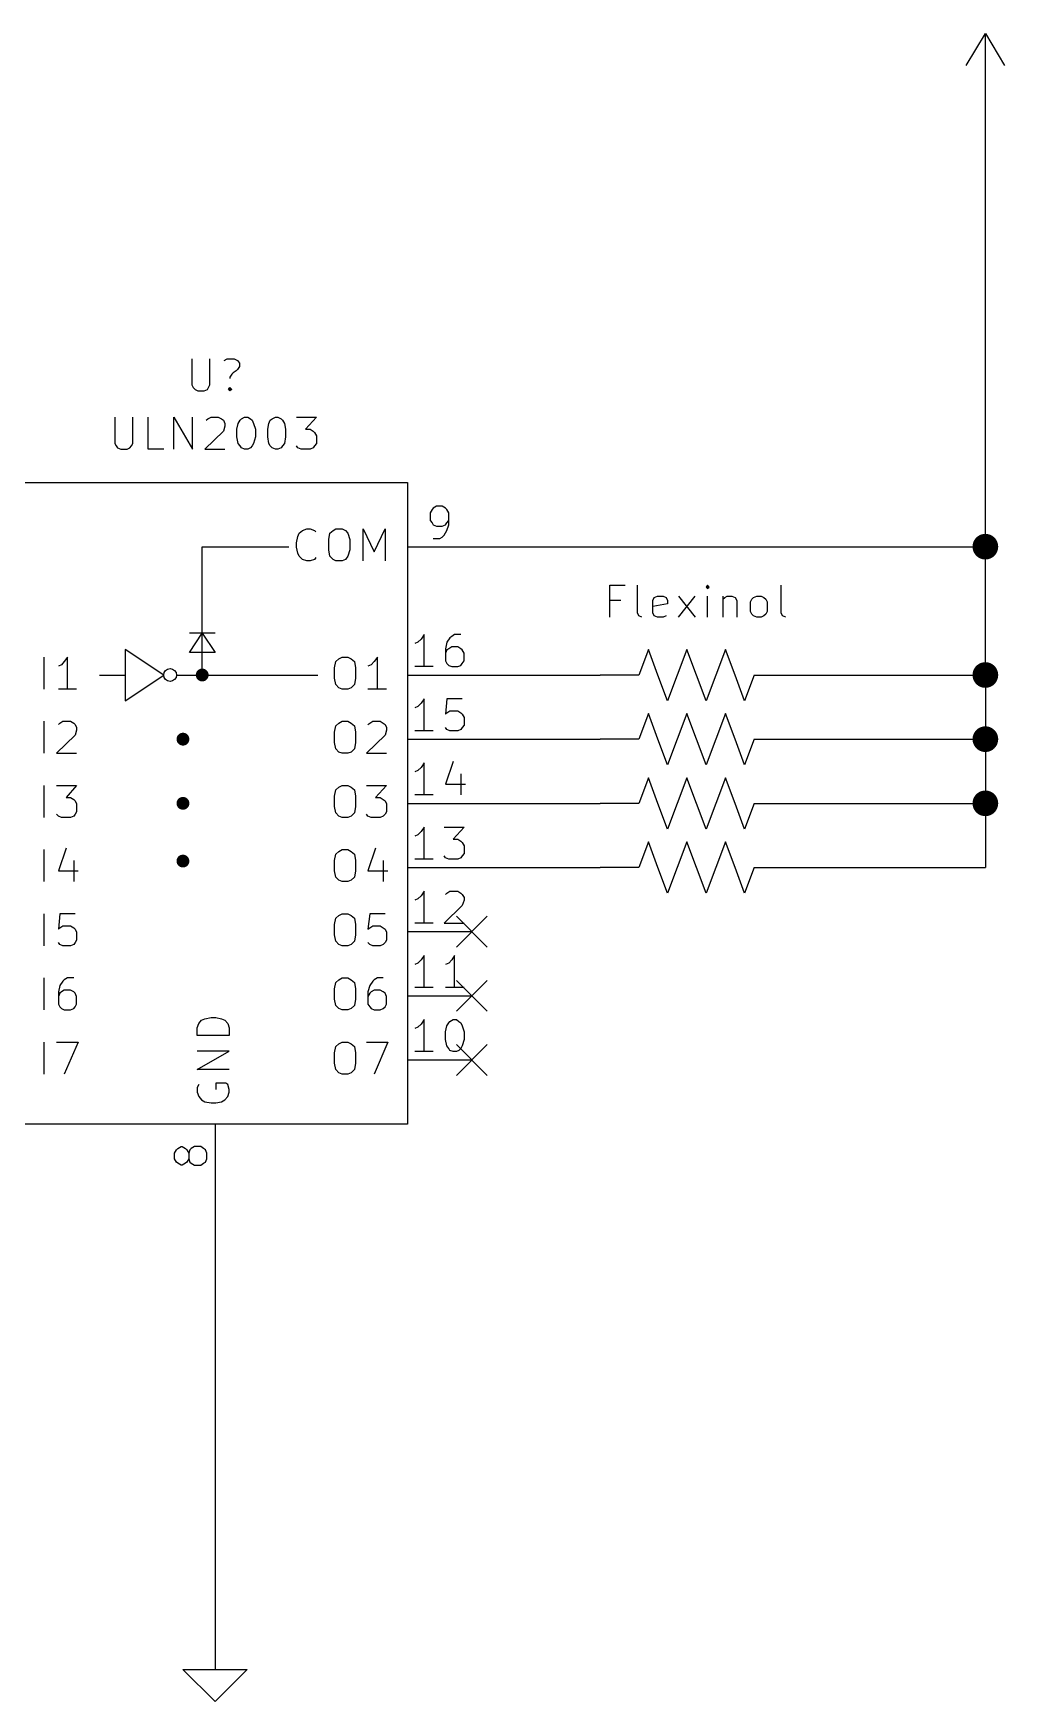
# Model space of a CAD drawing. Extents: x 10 to 287, y -200 to -10.
# Drawn here: x 136.3 to 174.8, y -114.3 to -48.3 of the extents above; entities that cross this region are included whole.
import ezdxf

# ---------------------------------------------------------------- set-up
doc = ezdxf.new("R2010")
doc.units = 0
doc.header["$MEASUREMENT"] = 0
for name, color, linetype in [('BLUE2', 5, 'CONTINUOUS'), ('CYAN2', 4, 'CONTINUOUS'), ('GREEN2', 3, 'CONTINUOUS'), ('LYELLOW', 51, 'CONTINUOUS'), ('RED2', 1, 'CONTINUOUS')]:
    doc.layers.add(name, color=color, linetype=linetype)

msp = doc.modelspace()

# ---------------------------------------------------------------- linework, layer by layer
at = {"layer": 'BLUE2', "linetype": 'CONTINUOUS'}
for p, q in [((153.06, -83.2104), (154.28, -84.4296)), ((154.28, -83.2104), (153.06, -84.4296)), ((153.06, -85.7504), (154.28, -86.9696)), ((154.28, -85.7504), (153.06, -86.9696)), ((153.06, -88.2904), (154.28, -89.5096)), ((154.28, -88.2904), (153.06, -89.5096))]:
    msp.add_line(p, q, dxfattribs=at)
at = {"layer": 'CYAN2', "linetype": 'CONTINUOUS'}
for p, q in [((142.596, -61.1378), (142.596, -62.1792)), ((143.307, -62.1792), (143.307, -61.1378)), ((143.866, -61.214), (143.993, -61.1378)), ((143.993, -61.1378), (144.272, -61.1378)), ((144.272, -61.1378), (144.399, -61.214)), ((144.399, -61.214), (144.475, -61.3156)), ((144.475, -61.3156), (144.475, -61.4426)), ((144.17, -61.7474), (144.094, -61.8744)), ((144.094, -61.8744), (144.094, -61.9252)), ((144.221, -61.6966), (144.17, -61.7474)), ((144.348, -61.6204), (144.221, -61.6966)), ((144.399, -61.5696), (144.348, -61.6204)), ((144.475, -61.4426), (144.399, -61.5696)), ((142.596, -62.1792), (142.646, -62.2808)), ((142.646, -62.2808), (142.723, -62.357)), ((142.723, -62.357), (142.824, -62.4078)), ((142.824, -62.4078), (143.078, -62.4078)), ((143.078, -62.4078), (143.205, -62.357)), ((143.205, -62.357), (143.256, -62.2808)), ((143.256, -62.2808), (143.307, -62.1792)), ((144.043, -62.357), (144.094, -62.2808)), ((144.094, -62.4078), (144.043, -62.357)), ((144.094, -62.2808), (144.17, -62.357)), ((144.094, -62.2808), (144.094, -62.4078)), ((144.17, -62.357), (144.094, -62.4078)), ((139.548, -63.4492), (139.548, -64.4906)), ((140.259, -64.4906), (140.259, -63.4492)), ((140.868, -64.7192), (140.868, -63.4492)), ((141.884, -64.7192), (141.884, -63.4492)), ((141.884, -63.4492), (142.621, -64.7192)), ((142.621, -64.7192), (142.621, -63.4492)), ((143.84, -64.008), (143.104, -64.7192)), ((143.154, -63.5762), (143.231, -63.5254)), ((143.231, -63.5254), (143.358, -63.4492)), ((143.358, -63.4492), (143.637, -63.4492)), ((143.637, -63.4492), (143.764, -63.5254)), ((143.764, -63.5254), (143.84, -63.5762)), ((143.84, -63.5762), (143.891, -63.7032)), ((143.891, -63.8048), (143.84, -64.008)), ((143.891, -63.7032), (143.891, -63.8048)), ((144.374, -63.9318), (144.424, -63.7032)), ((144.374, -64.2366), (144.374, -63.9318)), ((144.424, -63.7032), (144.501, -63.5762)), ((144.501, -63.5762), (144.551, -63.5254)), ((144.551, -63.5254), (144.678, -63.4492)), ((144.678, -63.4492), (144.805, -63.4492)), ((144.805, -63.4492), (144.907, -63.5254)), ((144.907, -63.5254), (144.983, -63.5762)), ((144.983, -63.5762), (145.034, -63.7032)), ((145.034, -63.7032), (145.11, -63.9318)), ((145.11, -63.9318), (145.11, -64.2366)), ((145.593, -63.9318), (145.644, -63.7032)), ((145.593, -64.2366), (145.593, -63.9318)), ((145.644, -63.7032), (145.694, -63.5762)), ((145.694, -63.5762), (145.771, -63.5254)), ((145.771, -63.5254), (145.898, -63.4492)), ((145.898, -63.4492), (145.999, -63.4492)), ((145.999, -63.4492), (146.126, -63.5254)), ((146.126, -63.5254), (146.177, -63.5762)), ((146.177, -63.5762), (146.253, -63.7032)), ((146.253, -63.7032), (146.304, -63.9318)), ((146.304, -63.9318), (146.304, -64.2366)), ((146.736, -63.4492), (147.523, -63.4492)), ((147.523, -63.4492), (147.091, -63.9318)), ((147.091, -63.9318), (147.269, -63.9318)), ((147.269, -63.9318), (147.396, -64.008)), ((147.396, -64.008), (147.447, -64.0588)), ((139.548, -64.4906), (139.598, -64.5922)), ((139.598, -64.5922), (139.649, -64.6684)), ((139.649, -64.6684), (139.776, -64.7192)), ((140.03, -64.7192), (140.132, -64.6684)), ((140.132, -64.6684), (140.208, -64.5922)), ((140.208, -64.5922), (140.259, -64.4906)), ((144.424, -64.4906), (144.374, -64.2366)), ((144.501, -64.5922), (144.424, -64.4906)), ((144.551, -64.6684), (144.501, -64.5922)), ((144.678, -64.7192), (144.551, -64.6684)), ((144.907, -64.6684), (144.805, -64.7192)), ((144.983, -64.5922), (144.907, -64.6684)), ((145.034, -64.4906), (144.983, -64.5922)), ((145.11, -64.2366), (145.034, -64.4906)), ((145.644, -64.4906), (145.593, -64.2366)), ((145.694, -64.5922), (145.644, -64.4906)), ((145.771, -64.6684), (145.694, -64.5922)), ((145.898, -64.7192), (145.771, -64.6684)), ((146.126, -64.6684), (145.999, -64.7192)), ((146.177, -64.5922), (146.126, -64.6684)), ((146.253, -64.4906), (146.177, -64.5922)), ((146.304, -64.2366), (146.253, -64.4906)), ((146.787, -64.6684), (146.736, -64.5922)), ((146.914, -64.7192), (146.787, -64.6684)), ((147.396, -64.6684), (147.269, -64.7192)), ((147.447, -64.5922), (147.396, -64.6684)), ((147.447, -64.0588), (147.523, -64.1858)), ((147.523, -64.4906), (147.447, -64.5922)), ((147.523, -64.1858), (147.523, -64.4906)), ((139.776, -64.7192), (140.03, -64.7192)), ((141.478, -64.7192), (140.868, -64.7192)), ((143.104, -64.7192), (143.891, -64.7192)), ((144.805, -64.7192), (144.678, -64.7192)), ((145.999, -64.7192), (145.898, -64.7192)), ((147.269, -64.7192), (146.914, -64.7192)), ((146.837, -68.0466), (146.964, -67.945)), ((146.964, -67.945), (147.142, -67.8688)), ((147.142, -67.8688), (147.269, -67.8688)), ((147.269, -67.8688), (147.447, -67.945)), ((147.447, -67.945), (147.498, -67.9958)), ((148.057, -68.0466), (148.184, -67.945)), ((148.184, -67.945), (148.285, -67.8688)), ((148.285, -67.8688), (148.539, -67.8688)), ((148.539, -67.8688), (148.666, -67.945)), ((148.666, -67.945), (148.768, -68.0466)), ((149.377, -69.1388), (149.377, -67.8688)), ((149.377, -67.8688), (149.809, -68.7832)), ((149.809, -68.7832), (150.241, -67.8688)), ((150.241, -67.8688), (150.241, -69.1388)), ((146.736, -68.4276), (146.787, -68.1736)), ((146.736, -68.6054), (146.736, -68.4276)), ((146.787, -68.834), (146.736, -68.6054)), ((146.787, -68.1736), (146.837, -68.0466)), ((148.006, -68.3006), (148.057, -68.0466)), ((148.006, -68.707), (148.006, -68.3006)), ((148.768, -68.0466), (148.844, -68.3006)), ((148.844, -68.3006), (148.844, -68.707)), ((146.837, -68.961), (146.787, -68.834)), ((146.964, -69.088), (146.837, -68.961)), ((147.142, -69.1388), (146.964, -69.088)), ((147.269, -69.1388), (147.142, -69.1388)), ((147.447, -69.088), (147.269, -69.1388)), ((147.498, -69.0118), (147.447, -69.088)), ((148.057, -68.961), (148.006, -68.707)), ((148.184, -69.088), (148.057, -68.961)), ((148.285, -69.1388), (148.184, -69.088)), ((148.539, -69.1388), (148.285, -69.1388)), ((148.666, -69.088), (148.539, -69.1388)), ((148.768, -68.961), (148.666, -69.088)), ((148.844, -68.707), (148.768, -68.961)), ((159.131, -71.374), (159.131, -70.104)), ((159.131, -70.104), (159.741, -70.104)), ((160.223, -71.1962), (160.223, -70.104)), ((160.833, -70.7136), (160.884, -70.5866)), ((160.884, -70.5866), (161.011, -70.5358)), ((161.011, -70.5358), (161.239, -70.5358)), ((161.239, -70.5358), (161.366, -70.5866)), ((161.366, -70.5866), (161.417, -70.7136)), ((161.849, -71.374), (162.509, -70.5358)), ((161.849, -70.5358), (162.509, -71.374)), ((162.992, -70.104), (162.941, -70.1802)), ((162.941, -70.1802), (162.992, -70.231)), ((163.068, -70.1802), (162.992, -70.104)), ((162.992, -70.104), (162.992, -70.231)), ((162.992, -70.231), (163.068, -70.1802)), ((162.992, -71.374), (162.992, -70.5358)), ((163.601, -70.5358), (163.601, -71.374)), ((163.601, -70.6628), (163.678, -70.5866)), ((163.678, -70.5866), (163.779, -70.5358)), ((163.779, -70.5358), (163.957, -70.5358)), ((163.957, -70.5358), (164.084, -70.5866)), ((164.084, -70.5866), (164.16, -70.7136)), ((164.744, -70.6628), (164.821, -70.5866)), ((164.821, -70.5866), (164.948, -70.5358)), ((164.948, -70.5358), (165.125, -70.5358)), ((165.125, -70.5358), (165.227, -70.5866)), ((165.227, -70.5866), (165.303, -70.6628)), ((165.913, -71.1962), (165.913, -70.104)), ((159.563, -70.7136), (159.131, -70.7136)), ((160.274, -71.3232), (160.223, -71.1962)), ((160.833, -71.1962), (160.833, -70.7136)), ((161.417, -70.8406), (160.833, -70.9422)), ((160.884, -71.3232), (160.833, -71.1962)), ((161.417, -70.7136), (161.417, -70.8406)), ((164.16, -70.7136), (164.16, -71.374)), ((164.694, -70.7644), (164.744, -70.6628)), ((164.694, -71.1454), (164.694, -70.7644)), ((164.744, -71.247), (164.694, -71.1454)), ((164.821, -71.3232), (164.744, -71.247)), ((165.303, -71.247), (165.227, -71.3232)), ((165.303, -70.6628), (165.354, -70.7644)), ((165.354, -71.1454), (165.303, -71.247)), ((165.354, -70.7644), (165.354, -71.1454)), ((165.964, -71.3232), (165.913, -71.1962)), ((160.401, -71.374), (160.274, -71.3232)), ((161.011, -71.374), (160.884, -71.3232)), ((161.239, -71.374), (161.011, -71.374)), ((161.366, -71.3232), (161.239, -71.374)), ((164.948, -71.374), (164.821, -71.3232)), ((165.125, -71.374), (164.948, -71.374)), ((165.227, -71.3232), (165.125, -71.374)), ((166.091, -71.374), (165.964, -71.3232)), ((136.754, -74.2188), (136.754, -72.9488)), ((137.439, -73.2536), (137.312, -73.3044)), ((137.541, -73.1266), (137.439, -73.2536)), ((137.668, -72.9488), (137.541, -73.1266)), ((137.668, -74.2188), (137.668, -72.9488)), ((148.234, -73.3806), (148.285, -73.1266)), ((148.285, -73.1266), (148.412, -73.025)), ((148.412, -73.025), (148.539, -72.9488)), ((148.539, -72.9488), (148.768, -72.9488)), ((148.768, -72.9488), (148.895, -73.025)), ((148.895, -73.025), (149.022, -73.1266)), ((149.022, -73.1266), (149.073, -73.3806)), ((149.682, -73.2536), (149.555, -73.3044)), ((149.809, -73.1266), (149.682, -73.2536)), ((149.936, -72.9488), (149.809, -73.1266)), ((149.936, -74.2188), (149.936, -72.9488)), ((148.234, -73.787), (148.234, -73.3806)), ((148.285, -74.041), (148.234, -73.787)), ((149.073, -73.787), (149.022, -74.041)), ((149.073, -73.3806), (149.073, -73.787)), ((138.024, -74.2188), (137.312, -74.2188)), ((148.412, -74.168), (148.285, -74.041)), ((148.539, -74.2188), (148.412, -74.168)), ((148.768, -74.2188), (148.539, -74.2188)), ((148.895, -74.168), (148.768, -74.2188)), ((149.022, -74.041), (148.895, -74.168)), ((150.292, -74.2188), (149.555, -74.2188)), ((136.754, -76.7588), (136.754, -75.4888)), ((137.312, -75.6158), (137.363, -75.565)), ((137.363, -75.565), (137.49, -75.4888)), ((137.49, -75.4888), (137.795, -75.4888)), ((137.795, -75.4888), (137.922, -75.565)), ((137.922, -75.565), (137.973, -75.6158)), ((137.973, -75.6158), (138.024, -75.7428)), ((138.024, -75.8444), (137.973, -76.0476)), ((138.024, -75.7428), (138.024, -75.8444)), ((148.234, -75.9206), (148.285, -75.6666)), ((148.234, -76.327), (148.234, -75.9206)), ((148.285, -75.6666), (148.412, -75.565)), ((148.412, -75.565), (148.539, -75.4888)), ((148.539, -75.4888), (148.768, -75.4888)), ((148.768, -75.4888), (148.895, -75.565)), ((148.895, -75.565), (149.022, -75.6666)), ((149.022, -75.6666), (149.073, -75.9206)), ((149.073, -75.9206), (149.073, -76.327)), ((149.555, -75.6158), (149.631, -75.565)), ((149.631, -75.565), (149.758, -75.4888)), ((149.758, -75.4888), (150.038, -75.4888)), ((150.038, -75.4888), (150.165, -75.565)), ((150.165, -75.565), (150.241, -75.6158)), ((150.241, -75.6158), (150.292, -75.7428)), ((150.292, -75.8444), (150.241, -76.0476)), ((150.292, -75.7428), (150.292, -75.8444)), ((137.973, -76.0476), (137.236, -76.7588)), ((148.285, -76.581), (148.234, -76.327)), ((148.412, -76.708), (148.285, -76.581)), ((149.022, -76.581), (148.895, -76.708)), ((149.073, -76.327), (149.022, -76.581)), ((150.241, -76.0476), (149.504, -76.7588)), ((137.236, -76.7588), (138.024, -76.7588)), ((148.539, -76.7588), (148.412, -76.708)), ((148.768, -76.7588), (148.539, -76.7588)), ((148.895, -76.708), (148.768, -76.7588)), ((149.504, -76.7588), (150.292, -76.7588)), ((136.754, -79.2988), (136.754, -78.0288)), ((137.236, -78.0288), (138.024, -78.0288)), ((138.024, -78.0288), (137.617, -78.5114)), ((137.617, -78.5114), (137.795, -78.5114)), ((137.795, -78.5114), (137.922, -78.5876)), ((148.234, -78.4606), (148.285, -78.2066)), ((148.234, -78.867), (148.234, -78.4606)), ((148.285, -78.2066), (148.412, -78.105)), ((148.412, -78.105), (148.539, -78.0288)), ((148.539, -78.0288), (148.768, -78.0288)), ((148.768, -78.0288), (148.895, -78.105)), ((148.895, -78.105), (149.022, -78.2066)), ((149.022, -78.2066), (149.073, -78.4606)), ((149.073, -78.4606), (149.073, -78.867)), ((149.504, -78.0288), (150.292, -78.0288)), ((150.292, -78.0288), (149.86, -78.5114)), ((149.86, -78.5114), (150.038, -78.5114)), ((150.038, -78.5114), (150.165, -78.5876)), ((137.312, -79.248), (137.236, -79.1718)), ((137.922, -78.5876), (137.973, -78.6384)), ((137.973, -79.1718), (137.922, -79.248)), ((137.973, -78.6384), (138.024, -78.7654)), ((138.024, -79.0702), (137.973, -79.1718)), ((138.024, -78.7654), (138.024, -79.0702)), ((148.285, -79.121), (148.234, -78.867)), ((148.412, -79.248), (148.285, -79.121)), ((149.022, -79.121), (148.895, -79.248)), ((149.073, -78.867), (149.022, -79.121)), ((149.555, -79.248), (149.504, -79.1718)), ((150.165, -78.5876), (150.241, -78.6384)), ((150.241, -79.1718), (150.165, -79.248)), ((150.241, -78.6384), (150.292, -78.7654)), ((150.292, -79.0702), (150.241, -79.1718)), ((150.292, -78.7654), (150.292, -79.0702)), ((137.439, -79.2988), (137.312, -79.248)), ((137.795, -79.2988), (137.439, -79.2988)), ((137.922, -79.248), (137.795, -79.2988)), ((148.539, -79.2988), (148.412, -79.248)), ((148.768, -79.2988), (148.539, -79.2988)), ((148.895, -79.248), (148.768, -79.2988)), ((149.682, -79.2988), (149.555, -79.248)), ((150.038, -79.2988), (149.682, -79.2988)), ((150.165, -79.248), (150.038, -79.2988)), ((137.617, -80.518), (137.312, -81.407)), ((149.86, -80.518), (149.555, -81.407)), ((136.754, -81.8388), (136.754, -80.5688)), ((137.922, -81.0006), (137.922, -81.8388)), ((148.234, -81.0006), (148.285, -80.7466)), ((148.234, -81.407), (148.234, -81.0006)), ((148.285, -80.7466), (148.412, -80.645)), ((148.412, -80.645), (148.539, -80.5688)), ((148.539, -80.5688), (148.768, -80.5688)), ((148.768, -80.5688), (148.895, -80.645)), ((148.895, -80.645), (149.022, -80.7466)), ((149.022, -80.7466), (149.073, -81.0006)), ((149.073, -81.0006), (149.073, -81.407)), ((150.165, -81.0006), (150.165, -81.8388)), ((137.312, -81.407), (138.1, -81.407)), ((148.285, -81.661), (148.234, -81.407)), ((148.412, -81.788), (148.285, -81.661)), ((148.539, -81.8388), (148.412, -81.788)), ((148.768, -81.8388), (148.539, -81.8388)), ((148.895, -81.788), (148.768, -81.8388)), ((149.022, -81.661), (148.895, -81.788)), ((149.073, -81.407), (149.022, -81.661)), ((149.555, -81.407), (150.343, -81.407)), ((136.754, -84.3788), (136.754, -83.1088)), ((137.363, -83.1088), (137.312, -83.7184)), ((137.973, -83.1088), (137.363, -83.1088)), ((148.285, -83.2866), (148.412, -83.185)), ((148.412, -83.185), (148.539, -83.1088)), ((148.539, -83.1088), (148.768, -83.1088)), ((148.768, -83.1088), (148.895, -83.185)), ((148.895, -83.185), (149.022, -83.2866)), ((149.631, -83.1088), (149.555, -83.7184)), ((150.241, -83.1088), (149.631, -83.1088)), ((137.312, -83.7184), (137.363, -83.6676)), ((137.363, -83.6676), (137.49, -83.5914)), ((137.49, -83.5914), (137.795, -83.5914)), ((137.795, -83.5914), (137.922, -83.6676)), ((137.922, -83.6676), (137.973, -83.7184)), ((137.973, -83.7184), (138.024, -83.8454)), ((138.024, -83.8454), (138.024, -84.1502)), ((148.234, -83.5406), (148.285, -83.2866)), ((148.234, -83.947), (148.234, -83.5406)), ((149.022, -83.2866), (149.073, -83.5406)), ((149.073, -83.5406), (149.073, -83.947)), ((149.555, -83.7184), (149.631, -83.6676)), ((149.631, -83.6676), (149.758, -83.5914)), ((149.758, -83.5914), (150.038, -83.5914)), ((150.038, -83.5914), (150.165, -83.6676)), ((150.165, -83.6676), (150.241, -83.7184)), ((150.241, -83.7184), (150.292, -83.8454)), ((150.292, -83.8454), (150.292, -84.1502)), ((137.363, -84.328), (137.312, -84.2518)), ((137.49, -84.3788), (137.363, -84.328)), ((137.795, -84.3788), (137.49, -84.3788)), ((137.922, -84.328), (137.795, -84.3788)), ((137.973, -84.2518), (137.922, -84.328)), ((138.024, -84.1502), (137.973, -84.2518)), ((148.285, -84.201), (148.234, -83.947)), ((148.412, -84.328), (148.285, -84.201)), ((148.539, -84.3788), (148.412, -84.328)), ((148.768, -84.3788), (148.539, -84.3788)), ((148.895, -84.328), (148.768, -84.3788)), ((149.022, -84.201), (148.895, -84.328)), ((149.073, -83.947), (149.022, -84.201)), ((149.631, -84.328), (149.555, -84.2518)), ((149.758, -84.3788), (149.631, -84.328)), ((150.038, -84.3788), (149.758, -84.3788)), ((150.165, -84.328), (150.038, -84.3788)), ((150.241, -84.2518), (150.165, -84.328)), ((150.292, -84.1502), (150.241, -84.2518)), ((136.754, -86.9188), (136.754, -85.6488)), ((137.49, -85.7758), (137.363, -85.9536)), ((137.541, -85.725), (137.49, -85.7758)), ((137.668, -85.6488), (137.541, -85.725)), ((137.922, -85.6488), (137.668, -85.6488)), ((148.234, -86.0806), (148.285, -85.8266)), ((148.285, -85.8266), (148.412, -85.725)), ((148.412, -85.725), (148.539, -85.6488)), ((148.539, -85.6488), (148.768, -85.6488)), ((148.768, -85.6488), (148.895, -85.725)), ((148.895, -85.725), (149.022, -85.8266)), ((149.022, -85.8266), (149.073, -86.0806)), ((149.758, -85.7758), (149.631, -85.9536)), ((149.809, -85.725), (149.758, -85.7758)), ((149.936, -85.6488), (149.809, -85.725)), ((150.165, -85.6488), (149.936, -85.6488)), ((137.363, -85.9536), (137.312, -86.2076)), ((137.312, -86.2076), (137.312, -86.6902)), ((137.363, -86.2584), (137.312, -86.3854)), ((137.439, -86.2076), (137.363, -86.2584)), ((137.541, -86.1314), (137.439, -86.2076)), ((137.795, -86.1314), (137.541, -86.1314)), ((137.922, -86.2076), (137.795, -86.1314)), ((137.973, -86.2584), (137.922, -86.2076)), ((138.024, -86.3854), (137.973, -86.2584)), ((138.024, -86.6902), (138.024, -86.3854)), ((148.234, -86.487), (148.234, -86.0806)), ((148.285, -86.741), (148.234, -86.487)), ((149.073, -86.487), (149.022, -86.741)), ((149.073, -86.0806), (149.073, -86.487)), ((149.631, -85.9536), (149.555, -86.2076)), ((149.555, -86.2076), (149.555, -86.6902)), ((149.631, -86.2584), (149.555, -86.3854)), ((149.682, -86.2076), (149.631, -86.2584)), ((149.809, -86.1314), (149.682, -86.2076)), ((150.038, -86.1314), (149.809, -86.1314)), ((150.165, -86.2076), (150.038, -86.1314)), ((150.241, -86.2584), (150.165, -86.2076)), ((150.292, -86.3854), (150.241, -86.2584)), ((150.292, -86.6902), (150.292, -86.3854)), ((137.312, -86.6902), (137.363, -86.7918)), ((137.363, -86.7918), (137.439, -86.868)), ((137.439, -86.868), (137.541, -86.9188)), ((137.541, -86.9188), (137.795, -86.9188)), ((137.795, -86.9188), (137.922, -86.868)), ((137.922, -86.868), (137.973, -86.7918)), ((137.973, -86.7918), (138.024, -86.6902)), ((148.412, -86.868), (148.285, -86.741)), ((148.539, -86.9188), (148.412, -86.868)), ((148.768, -86.9188), (148.539, -86.9188)), ((148.895, -86.868), (148.768, -86.9188)), ((149.022, -86.741), (148.895, -86.868)), ((149.555, -86.6902), (149.631, -86.7918)), ((149.631, -86.7918), (149.682, -86.868)), ((149.682, -86.868), (149.809, -86.9188)), ((149.809, -86.9188), (150.038, -86.9188)), ((150.038, -86.9188), (150.165, -86.868)), ((150.165, -86.868), (150.241, -86.7918)), ((150.241, -86.7918), (150.292, -86.6902)), ((142.799, -87.63), (142.875, -87.4522)), ((142.799, -87.9348), (142.799, -87.63)), ((142.875, -87.4522), (142.977, -87.3252)), ((142.977, -87.3252), (143.104, -87.2744)), ((143.104, -87.2744), (143.358, -87.2236)), ((143.358, -87.2236), (143.535, -87.2236)), ((143.535, -87.2236), (143.764, -87.2744)), ((143.764, -87.2744), (143.891, -87.3252)), ((143.891, -87.3252), (144.018, -87.4522)), ((144.018, -87.4522), (144.069, -87.63)), ((144.069, -87.63), (144.069, -87.9348)), ((136.754, -89.4588), (136.754, -88.1888)), ((137.236, -88.1888), (138.1, -88.1888)), ((138.1, -88.1888), (137.541, -89.4588)), ((144.069, -87.9348), (142.799, -87.9348)), ((148.234, -88.6206), (148.285, -88.3666)), ((148.285, -88.3666), (148.412, -88.265)), ((148.412, -88.265), (148.539, -88.1888)), ((148.539, -88.1888), (148.768, -88.1888)), ((148.768, -88.1888), (148.895, -88.265)), ((148.895, -88.265), (149.022, -88.3666)), ((149.022, -88.3666), (149.073, -88.6206)), ((149.504, -88.1888), (150.343, -88.1888)), ((150.343, -88.1888), (149.809, -89.4588)), ((142.799, -89.281), (144.069, -88.5444)), ((144.069, -88.5444), (142.799, -88.5444)), ((148.234, -89.027), (148.234, -88.6206)), ((148.285, -89.281), (148.234, -89.027)), ((149.073, -89.027), (149.022, -89.281)), ((149.073, -88.6206), (149.073, -89.027)), ((144.069, -89.281), (142.799, -89.281)), ((148.412, -89.408), (148.285, -89.281)), ((148.539, -89.4588), (148.412, -89.408)), ((148.768, -89.4588), (148.539, -89.4588)), ((148.895, -89.408), (148.768, -89.4588)), ((149.022, -89.281), (148.895, -89.408)), ((142.875, -89.8652), (142.799, -89.9922)), ((142.799, -89.9922), (142.799, -90.17)), ((142.799, -90.17), (142.875, -90.3478)), ((142.875, -90.3478), (142.977, -90.4748)), ((143.942, -89.8144), (143.535, -89.8144)), ((143.535, -89.8144), (143.535, -90.0684)), ((143.891, -90.4748), (144.018, -90.3478)), ((144.018, -89.8652), (143.942, -89.8144)), ((144.069, -90.0684), (144.018, -89.8652)), ((144.018, -90.3478), (144.069, -90.17)), ((144.069, -90.17), (144.069, -90.0684)), ((142.977, -90.4748), (143.104, -90.551)), ((143.104, -90.551), (143.358, -90.6018)), ((143.358, -90.6018), (143.535, -90.6018)), ((143.535, -90.6018), (143.764, -90.551)), ((143.764, -90.551), (143.891, -90.4748))]:
    msp.add_line(p, q, dxfattribs=at)
at = {"layer": 'GREEN2', "linetype": 'CONTINUOUS'}
for p, q in [((173.99, -68.58), (173.99, -50.8)), ((153.67, -68.58), (173.99, -68.58)), ((173.99, -73.66), (173.99, -68.58)), ((153.67, -73.66), (158.75, -73.66)), ((166.37, -73.66), (173.99, -73.66)), ((173.99, -73.66), (173.99, -76.2)), ((153.67, -76.2), (158.75, -76.2)), ((166.37, -76.2), (173.99, -76.2)), ((173.99, -76.2), (173.99, -78.74)), ((153.67, -78.74), (158.75, -78.74)), ((166.37, -78.74), (173.99, -78.74)), ((173.99, -78.74), (173.99, -81.28)), ((153.67, -81.28), (158.75, -81.28)), ((166.37, -81.28), (173.99, -81.28)), ((143.51, -93.98), (143.51, -111.76))]:
    msp.add_line(p, q, dxfattribs=at)
at = {"layer": 'GREEN2', "const_width": 0.508}
for points in [[(173.736, -68.58, 1), (174.244, -68.58, 1)], [(173.736, -73.66, 1), (174.244, -73.66, 1)], [(173.736, -76.2, 1), (174.244, -76.2, 1)], [(173.736, -78.74, 1), (174.244, -78.74, 1)]]:
    msp.add_lwpolyline(points, format="xyb", close=True, dxfattribs=at)
at = {"layer": 'LYELLOW', "linetype": 'CONTINUOUS'}
for p, q in [((135.89, -66.04), (151.13, -66.04)), ((151.13, -66.04), (151.13, -91.44)), ((151.13, -91.44), (135.89, -91.44))]:
    msp.add_line(p, q, dxfattribs=at)
at = {"layer": 'RED2', "linetype": 'CONTINUOUS'}
for p, q in [((173.228, -49.53), (173.99, -48.26)), ((173.99, -50.8), (173.99, -48.26)), ((173.99, -48.26), (174.752, -49.53)), ((135.89, -66.04), (151.13, -66.04)), ((151.13, -66.04), (151.13, -91.44)), ((152.095, -67.1068), (152.019, -67.2338)), ((152.019, -67.2338), (152.019, -67.5386)), ((152.146, -67.056), (152.095, -67.1068)), ((152.273, -66.9798), (152.146, -67.056)), ((152.502, -66.9798), (152.273, -66.9798)), ((152.629, -67.056), (152.502, -66.9798)), ((152.679, -67.1068), (152.629, -67.056)), ((152.756, -67.2338), (152.679, -67.1068)), ((152.756, -67.7164), (152.756, -67.2338)), ((152.019, -67.5386), (152.095, -67.6402)), ((152.095, -67.6402), (152.146, -67.7164)), ((152.146, -67.7164), (152.273, -67.7672)), ((152.273, -67.7672), (152.502, -67.7672)), ((152.502, -67.7672), (152.629, -67.7164)), ((152.578, -68.1228), (152.679, -67.945)), ((152.629, -67.7164), (152.679, -67.6402)), ((152.679, -67.6402), (152.756, -67.5386)), ((152.679, -67.945), (152.756, -67.7164)), ((143.002, -73.66), (143.002, -68.58)), ((143.002, -68.58), (146.431, -68.58)), ((151.13, -68.58), (153.67, -68.58)), ((152.146, -68.2498), (152.4, -68.2498)), ((152.4, -68.2498), (152.502, -68.199)), ((152.502, -68.199), (152.578, -68.1228)), ((143.51, -72.009), (142.494, -72.009)), ((142.494, -72.771), (143.002, -72.009)), ((143.002, -72.009), (143.51, -72.771)), ((151.536, -72.3646), (151.409, -72.4154)), ((151.663, -72.2376), (151.536, -72.3646)), ((151.79, -72.0598), (151.663, -72.2376)), ((151.79, -73.3298), (151.79, -72.0598)), ((152.679, -72.3646), (152.629, -72.6186)), ((152.629, -72.6186), (152.629, -73.1012)), ((152.806, -72.1868), (152.679, -72.3646)), ((152.756, -72.6186), (152.679, -72.6694)), ((152.883, -72.5424), (152.756, -72.6186)), ((152.883, -72.136), (152.806, -72.1868)), ((152.984, -72.0598), (152.883, -72.136)), ((153.111, -72.5424), (152.883, -72.5424)), ((153.238, -72.0598), (152.984, -72.0598)), ((153.238, -72.6186), (153.111, -72.5424)), ((153.289, -72.6694), (153.238, -72.6186)), ((139.954, -72.644), (139.954, -74.676)), ((141.478, -73.66), (139.954, -72.644)), ((143.51, -72.771), (142.494, -72.771)), ((152.679, -72.6694), (152.629, -72.7964)), ((152.629, -73.1012), (152.679, -73.2028)), ((152.679, -73.2028), (152.756, -73.279)), ((152.756, -73.279), (152.883, -73.3298)), ((153.111, -73.3298), (153.238, -73.279)), ((153.238, -73.279), (153.289, -73.2028)), ((153.365, -72.7964), (153.289, -72.6694)), ((153.289, -73.2028), (153.365, -73.1012)), ((153.365, -73.1012), (153.365, -72.7964)), ((160.655, -72.644), (160.274, -73.66)), ((161.036, -73.66), (160.655, -72.644)), ((162.179, -72.644), (161.798, -73.66)), ((162.56, -73.66), (162.179, -72.644)), ((163.703, -72.644), (163.322, -73.66)), ((164.084, -73.66), (163.703, -72.644)), ((138.938, -73.66), (139.954, -73.66)), ((139.954, -74.676), (141.478, -73.66)), ((141.986, -73.66), (147.574, -73.66)), ((151.13, -73.66), (153.67, -73.66)), ((152.146, -73.3298), (151.409, -73.3298)), ((152.883, -73.3298), (153.111, -73.3298)), ((160.02, -73.66), (158.75, -73.66)), ((160.274, -73.66), (160.02, -73.66)), ((161.417, -74.676), (161.036, -73.66)), ((161.798, -73.66), (161.417, -74.676)), ((162.941, -74.676), (162.56, -73.66)), ((163.322, -73.66), (162.941, -74.676)), ((164.465, -74.676), (164.084, -73.66)), ((164.846, -73.66), (164.465, -74.676)), ((164.846, -73.66), (165.1, -73.66)), ((165.1, -73.66), (166.37, -73.66)), ((151.79, -74.5998), (151.663, -74.7776)), ((151.79, -75.8698), (151.79, -74.5998)), ((152.679, -74.5998), (152.629, -75.2094)), ((153.289, -74.5998), (152.679, -74.5998)), ((151.536, -74.9046), (151.409, -74.9554)), ((151.663, -74.7776), (151.536, -74.9046)), ((152.629, -75.2094), (152.679, -75.1586)), ((152.679, -75.1586), (152.806, -75.0824)), ((152.806, -75.0824), (153.111, -75.0824)), ((153.111, -75.0824), (153.238, -75.1586)), ((153.238, -75.1586), (153.289, -75.2094)), ((153.289, -75.2094), (153.365, -75.3364)), ((160.655, -75.184), (160.274, -76.2)), ((161.036, -76.2), (160.655, -75.184)), ((162.179, -75.184), (161.798, -76.2)), ((162.56, -76.2), (162.179, -75.184)), ((163.703, -75.184), (163.322, -76.2)), ((164.084, -76.2), (163.703, -75.184)), ((152.146, -75.8698), (151.409, -75.8698)), ((152.679, -75.819), (152.629, -75.7428)), ((152.806, -75.8698), (152.679, -75.819)), ((153.111, -75.8698), (152.806, -75.8698)), ((153.238, -75.819), (153.111, -75.8698)), ((153.289, -75.7428), (153.238, -75.819)), ((153.365, -75.6412), (153.289, -75.7428)), ((153.365, -75.3364), (153.365, -75.6412)), ((151.13, -76.2), (153.67, -76.2)), ((160.02, -76.2), (158.75, -76.2)), ((160.274, -76.2), (160.02, -76.2)), ((161.417, -77.216), (161.036, -76.2)), ((161.798, -76.2), (161.417, -77.216)), ((162.941, -77.216), (162.56, -76.2)), ((163.322, -76.2), (162.941, -77.216)), ((164.465, -77.216), (164.084, -76.2)), ((164.846, -76.2), (164.465, -77.216)), ((164.846, -76.2), (165.1, -76.2)), ((165.1, -76.2), (166.37, -76.2)), ((151.79, -77.1398), (151.663, -77.3176)), ((151.79, -78.4098), (151.79, -77.1398)), ((152.933, -77.089), (152.629, -77.978)), ((151.536, -77.4446), (151.409, -77.4954)), ((151.663, -77.3176), (151.536, -77.4446)), ((153.238, -77.5716), (153.238, -78.4098)), ((160.655, -77.724), (160.274, -78.74)), ((161.036, -78.74), (160.655, -77.724)), ((162.179, -77.724), (161.798, -78.74)), ((162.56, -78.74), (162.179, -77.724)), ((163.703, -77.724), (163.322, -78.74)), ((164.084, -78.74), (163.703, -77.724)), ((152.146, -78.4098), (151.409, -78.4098)), ((152.629, -77.978), (153.416, -77.978)), ((151.13, -78.74), (153.67, -78.74)), ((160.02, -78.74), (158.75, -78.74)), ((160.274, -78.74), (160.02, -78.74)), ((161.417, -79.756), (161.036, -78.74)), ((161.798, -78.74), (161.417, -79.756)), ((162.941, -79.756), (162.56, -78.74)), ((163.322, -78.74), (162.941, -79.756)), ((164.465, -79.756), (164.084, -78.74)), ((164.846, -78.74), (164.465, -79.756)), ((164.846, -78.74), (165.1, -78.74)), ((165.1, -78.74), (166.37, -78.74)), ((151.663, -79.8576), (151.536, -79.9846)), ((151.79, -79.6798), (151.663, -79.8576)), ((151.79, -80.9498), (151.79, -79.6798)), ((152.578, -79.6798), (153.365, -79.6798)), ((153.365, -79.6798), (152.933, -80.1624)), ((151.536, -79.9846), (151.409, -80.0354)), ((152.933, -80.1624), (153.111, -80.1624)), ((153.111, -80.1624), (153.238, -80.2386)), ((153.238, -80.2386), (153.289, -80.2894)), ((153.289, -80.2894), (153.365, -80.4164)), ((153.365, -80.4164), (153.365, -80.7212)), ((160.655, -80.264), (160.274, -81.28)), ((161.036, -81.28), (160.655, -80.264)), ((162.179, -80.264), (161.798, -81.28)), ((162.56, -81.28), (162.179, -80.264)), ((163.703, -80.264), (163.322, -81.28)), ((164.084, -81.28), (163.703, -80.264)), ((152.146, -80.9498), (151.409, -80.9498)), ((152.629, -80.899), (152.578, -80.8228)), ((152.756, -80.9498), (152.629, -80.899)), ((153.111, -80.9498), (152.756, -80.9498)), ((153.238, -80.899), (153.111, -80.9498)), ((153.289, -80.8228), (153.238, -80.899)), ((153.365, -80.7212), (153.289, -80.8228)), ((151.13, -81.28), (153.67, -81.28)), ((160.02, -81.28), (158.75, -81.28)), ((160.274, -81.28), (160.02, -81.28)), ((161.417, -82.296), (161.036, -81.28)), ((161.798, -81.28), (161.417, -82.296)), ((162.941, -82.296), (162.56, -81.28)), ((163.322, -81.28), (162.941, -82.296)), ((164.465, -82.296), (164.084, -81.28)), ((164.846, -81.28), (164.465, -82.296)), ((164.846, -81.28), (165.1, -81.28)), ((165.1, -81.28), (166.37, -81.28)), ((151.536, -82.5246), (151.409, -82.5754)), ((151.663, -82.3976), (151.536, -82.5246)), ((151.79, -82.2198), (151.663, -82.3976)), ((151.79, -83.4898), (151.79, -82.2198)), ((152.629, -82.3468), (152.679, -82.296)), ((152.679, -82.296), (152.806, -82.2198)), ((152.806, -82.2198), (153.111, -82.2198)), ((153.111, -82.2198), (153.238, -82.296)), ((153.238, -82.296), (153.289, -82.3468)), ((153.289, -82.3468), (153.365, -82.4738)), ((153.365, -82.4738), (153.365, -82.5754)), ((153.289, -82.7786), (152.578, -83.4898)), ((153.365, -82.5754), (153.289, -82.7786)), ((151.13, -83.82), (153.67, -83.82)), ((152.146, -83.4898), (151.409, -83.4898)), ((152.578, -83.4898), (153.365, -83.4898)), ((151.536, -85.0646), (151.409, -85.1154)), ((151.663, -84.9376), (151.536, -85.0646)), ((151.79, -84.7598), (151.663, -84.9376)), ((151.79, -86.0298), (151.79, -84.7598)), ((152.756, -85.0646), (152.629, -85.1154)), ((152.883, -84.9376), (152.756, -85.0646)), ((152.984, -84.7598), (152.883, -84.9376)), ((152.984, -86.0298), (152.984, -84.7598)), ((151.13, -86.36), (153.67, -86.36)), ((152.146, -86.0298), (151.409, -86.0298)), ((153.365, -86.0298), (152.629, -86.0298)), ((151.536, -87.6046), (151.409, -87.6554)), ((151.663, -87.4776), (151.536, -87.6046)), ((151.79, -87.2998), (151.663, -87.4776)), ((151.79, -88.5698), (151.79, -87.2998)), ((152.629, -87.7824), (152.679, -87.5538)), ((152.629, -88.0872), (152.629, -87.7824)), ((152.679, -87.5538), (152.756, -87.4268)), ((152.756, -87.4268), (152.806, -87.376)), ((152.806, -87.376), (152.933, -87.2998)), ((152.933, -87.2998), (153.06, -87.2998)), ((153.06, -87.2998), (153.162, -87.376)), ((153.162, -87.376), (153.238, -87.4268)), ((153.238, -87.4268), (153.289, -87.5538)), ((153.289, -87.5538), (153.365, -87.7824)), ((153.365, -87.7824), (153.365, -88.0872)), ((152.679, -88.3412), (152.629, -88.0872)), ((152.756, -88.4428), (152.679, -88.3412)), ((152.806, -88.519), (152.756, -88.4428)), ((153.238, -88.4428), (153.162, -88.519)), ((153.289, -88.3412), (153.238, -88.4428)), ((153.365, -88.0872), (153.289, -88.3412)), ((151.13, -88.9), (153.67, -88.9)), ((152.146, -88.5698), (151.409, -88.5698)), ((152.933, -88.5698), (152.806, -88.519)), ((153.06, -88.5698), (152.933, -88.5698)), ((153.162, -88.519), (153.06, -88.5698)), ((151.13, -91.44), (135.89, -91.44)), ((143.51, -91.44), (143.51, -93.98)), ((141.986, -92.456), (142.037, -92.4052)), ((142.037, -92.4052), (142.164, -92.329)), ((142.164, -92.329), (142.215, -92.329)), ((142.215, -92.329), (142.342, -92.4052)), ((142.342, -92.4052), (142.392, -92.456)), ((142.57, -92.4052), (142.519, -92.456)), ((142.697, -92.329), (142.57, -92.4052)), ((142.951, -92.329), (142.697, -92.329)), ((143.053, -92.4052), (142.951, -92.329)), ((143.129, -92.456), (143.053, -92.4052)), ((141.91, -92.583), (141.986, -92.456)), ((141.91, -92.8116), (141.91, -92.583)), ((141.986, -92.9386), (141.91, -92.8116)), ((142.037, -92.9894), (141.986, -92.9386)), ((142.164, -93.0656), (142.037, -92.9894)), ((142.215, -93.0656), (142.164, -93.0656)), ((142.342, -92.9894), (142.215, -93.0656)), ((142.392, -92.9386), (142.342, -92.9894)), ((142.392, -92.456), (142.469, -92.583)), ((142.469, -92.8116), (142.392, -92.9386)), ((142.519, -92.456), (142.469, -92.583)), ((142.469, -92.583), (142.469, -92.8116)), ((142.469, -92.8116), (142.519, -92.9386)), ((142.519, -92.9386), (142.57, -92.9894)), ((142.57, -92.9894), (142.697, -93.0656)), ((142.697, -93.0656), (142.951, -93.0656)), ((142.951, -93.0656), (143.053, -92.9894)), ((143.053, -92.9894), (143.129, -92.9386)), ((143.18, -92.583), (143.129, -92.456)), ((143.129, -92.9386), (143.18, -92.8116)), ((143.18, -92.8116), (143.18, -92.583)), ((143.51, -111.76), (143.51, -113.03)), ((143.51, -114.3), (142.24, -113.03)), ((142.24, -113.03), (143.51, -113.03)), ((143.51, -113.03), (144.78, -113.03)), ((144.78, -113.03), (143.51, -114.3))]:
    msp.add_line(p, q, dxfattribs=at)
at = {"layer": 'RED2', "const_width": 0.254}
for points in [[(142.875, -73.66, 1), (143.129, -73.66, 1)], [(142.113, -76.2, 1), (142.367, -76.2, 1)], [(142.113, -78.74, 1), (142.367, -78.74, 1)], [(142.113, -81.026, 1), (142.367, -81.026, 1)]]:
    msp.add_lwpolyline(points, format="xyb", close=True, dxfattribs=at)
at = {"layer": 'RED2'}
msp.add_circle((141.732, -73.66), 0.254, dxfattribs=at)

doc.saveas('drawing.dxf')
